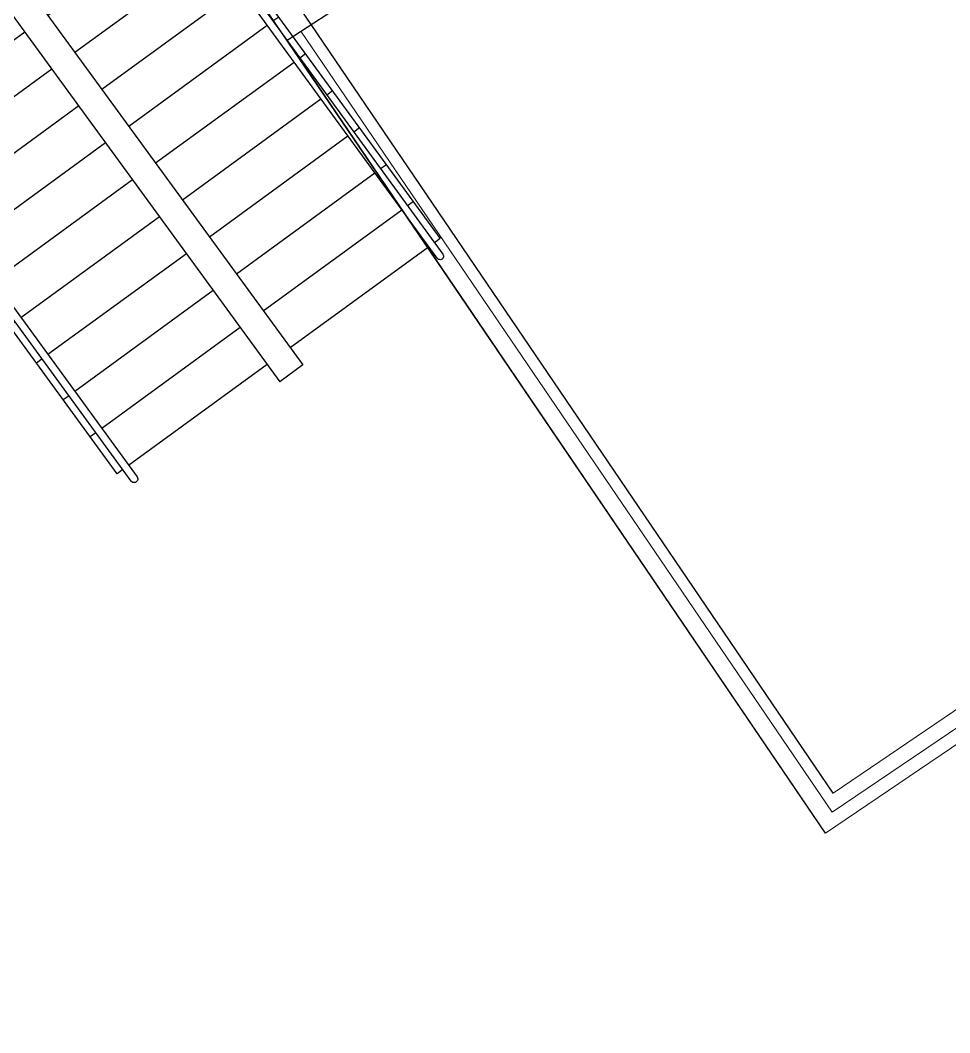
# Model space of a CAD drawing. Header units: metres. Extents: x 7 to 327053, y 40 to 7393807.
# Drawn here: x 326121.01 to 326125.84, y 7392847.13 to 7392852.39 of the extents above; entities that cross this region are included whole.
import ezdxf

# ---------------------------------------------------------------- set-up
doc = ezdxf.new("R2010")
doc.units = ezdxf.units.M
doc.layers.add('Alvenaria', color=6, linetype='Continuous')
doc.layers.add('Corrimão', color=1, linetype='Continuous')
doc.layers.add('linagrossa', color=7, linetype='Continuous', lineweight=25)
doc.layers.add('VIDRO', color=4, linetype='Continuous', lineweight=15)

# ---------------------------------------------------------------- blocks, each defined once
blk = doc.blocks.new('Escada Emergência')
at = {"layer": 'Alvenaria'}
for p, q in [((-4.18, -0.05), (-4.18, 0)), ((-4.18, 0), (0, 0)), ((-3.86, -0.05), (-3.86, 0)), ((-3.54, -0.05), (-3.54, 0)), ((-3.22, -0.05), (-3.22, 0)), ((-2.9, -0.05), (-2.9, 0)), ((-2.58, -0.05), (-2.58, 0)), ((-2.26, -0.05), (-2.26, 0)), ((-1.94, -0.05), (-1.94, 0)), ((-1.62, -0.05), (-1.62, 0)), ((-1.3, -0.05), (-1.3, 0)), ((0, -2.8), (0, 0)), ((-4.18, -1.3), (-4.18, -0.1)), ((-3.86, -1.3), (-3.86, -0.1)), ((-3.54, -1.3), (-3.54, -0.1)), ((-3.22, -1.3), (-3.22, -0.1)), ((-2.9, -1.3), (-2.9, -0.1)), ((-2.58, -1.3), (-2.58, -0.1)), ((-2.26, -1.3), (-2.26, -0.1)), ((-1.94, -1.3), (-1.94, -0.1)), ((-1.62, -1.3), (-1.62, -0.1)), ((-1.3, -1.3), (-1.3, -0.1)), ((-1.15, -1.3), (-4.33, -1.3)), ((-4.33, -1.5), (-4.33, -1.3)), ((-1.15, -1.5), (-1.15, -1.3)), ((-1.15, -1.5), (-4.33, -1.5)), ((-4.18, -1.5), (-4.18, -2.7)), ((-3.86, -1.5), (-3.86, -2.7)), ((-3.54, -1.5), (-3.54, -2.7)), ((-3.22, -1.5), (-3.22, -2.7)), ((-2.9, -1.5), (-2.9, -2.7)), ((-2.58, -1.5), (-2.58, -2.7)), ((-2.26, -1.5), (-2.26, -2.7)), ((-1.94, -1.5), (-1.94, -2.7)), ((-1.62, -1.5), (-1.62, -2.7)), ((-1.3, -1.5), (-1.3, -2.7)), ((-4.18, -2.75), (-4.18, -2.8)), ((-3.86, -2.75), (-3.86, -2.8)), ((-3.54, -2.75), (-3.54, -2.8)), ((-3.22, -2.75), (-3.22, -2.8)), ((-2.9, -2.75), (-2.9, -2.8)), ((-2.58, -2.75), (-2.58, -2.8)), ((-2.26, -2.75), (-2.26, -2.8)), ((-1.94, -2.75), (-1.94, -2.8)), ((-1.62, -2.75), (-1.62, -2.8)), ((-1.3, -2.75), (-1.3, -2.8)), ((-4.18, -2.8), (0, -2.8))]:
    blk.add_line(p, q, dxfattribs=at)
at = {"layer": 'Corrimão'}
blk.add_lwpolyline([(-4.28, -0.05), (-0.05, -0.05), (-0.05, -2.75), (-4.28, -2.75, -1), (-4.28, -2.7), (-0.1, -2.7), (-0.1, -0.1), (-4.28, -0.1, -1)], format="xyb", close=True, dxfattribs=at)

msp = doc.modelspace()

# ---------------------------------------------------------------- hatches: boundary and pattern name
at = {"layer": 'linagrossa'}
h = msp.add_hatch(dxfattribs=at)
h.set_pattern_fill('GOST_GLASS', color=5, scale=0.25)
h.set_pattern_definition([(45, (324474.886, 7391607.833), (2.1213203, -2e-16), [1.25, -1.75]), (45, (324475.4163, 7391607.833), (2.1213203, -2e-16), [0.5, -2.5]), (45, (324474.886, 7391608.3634), (2.1213203, -2e-16), [0.5, -2.5])])
h.paths.add_polyline_path([(326141.2121, 7392853.1885), (326133.5731, 7392863.2069), (326128.8215, 7392860.3695), (326129.4748, 7392859.2754), (326132.953, 7392861.6374), (326137.8015, 7392854.5483), (326124.9863, 7392846.2176, -0.186373), (326126.9659, 7392843.1664)])
h.paths.add_polyline_path([(326121.9501, 7392842.3147), (326135.5022, 7392842.3147), (326135.5022, 7392843.635), (326121.9501, 7392843.635)], flags=9)

# ---------------------------------------------------------------- linework, layer by layer
for p, q in [((326125.1959, 7392848.1698), (326121.3849, 7392853.7817)), ((326125.2358, 7392848.3781), (326121.5933, 7392853.7419)), ((326122.3995, 7392852.2876), (326123.8879, 7392853.2582))]:
    msp.add_line(p, q, dxfattribs=at)
at = {"layer": 'VIDRO'}
for p, q in [((326136.5738, 7392856.0776), (326125.2358, 7392848.3781)), ((326136.5832, 7392855.9933), (326125.2311, 7392848.2782)), ((326125.1959, 7392848.1698), (326136.6585, 7392855.9538)), ((326125.2358, 7392848.3781), (326122.5252, 7392852.3696)), ((326125.2311, 7392848.2782), (326122.4711, 7392852.3343)), ((326122.3995, 7392852.2876), (326125.1959, 7392848.1698))]:
    msp.add_line(p, q, dxfattribs=at)

# ---------------------------------------------------------------- block references
at = {"layer": 'Alvenaria', "xscale": 0.7416596531730129, "yscale": 0.7416596531730129, "zscale": 0.7416596531730129, "rotation": 126.090283519052}
msp.add_blockref('Escada Emergência', (326119.6905, 7392852.5411), dxfattribs=at)

doc.saveas('drawing.dxf')
